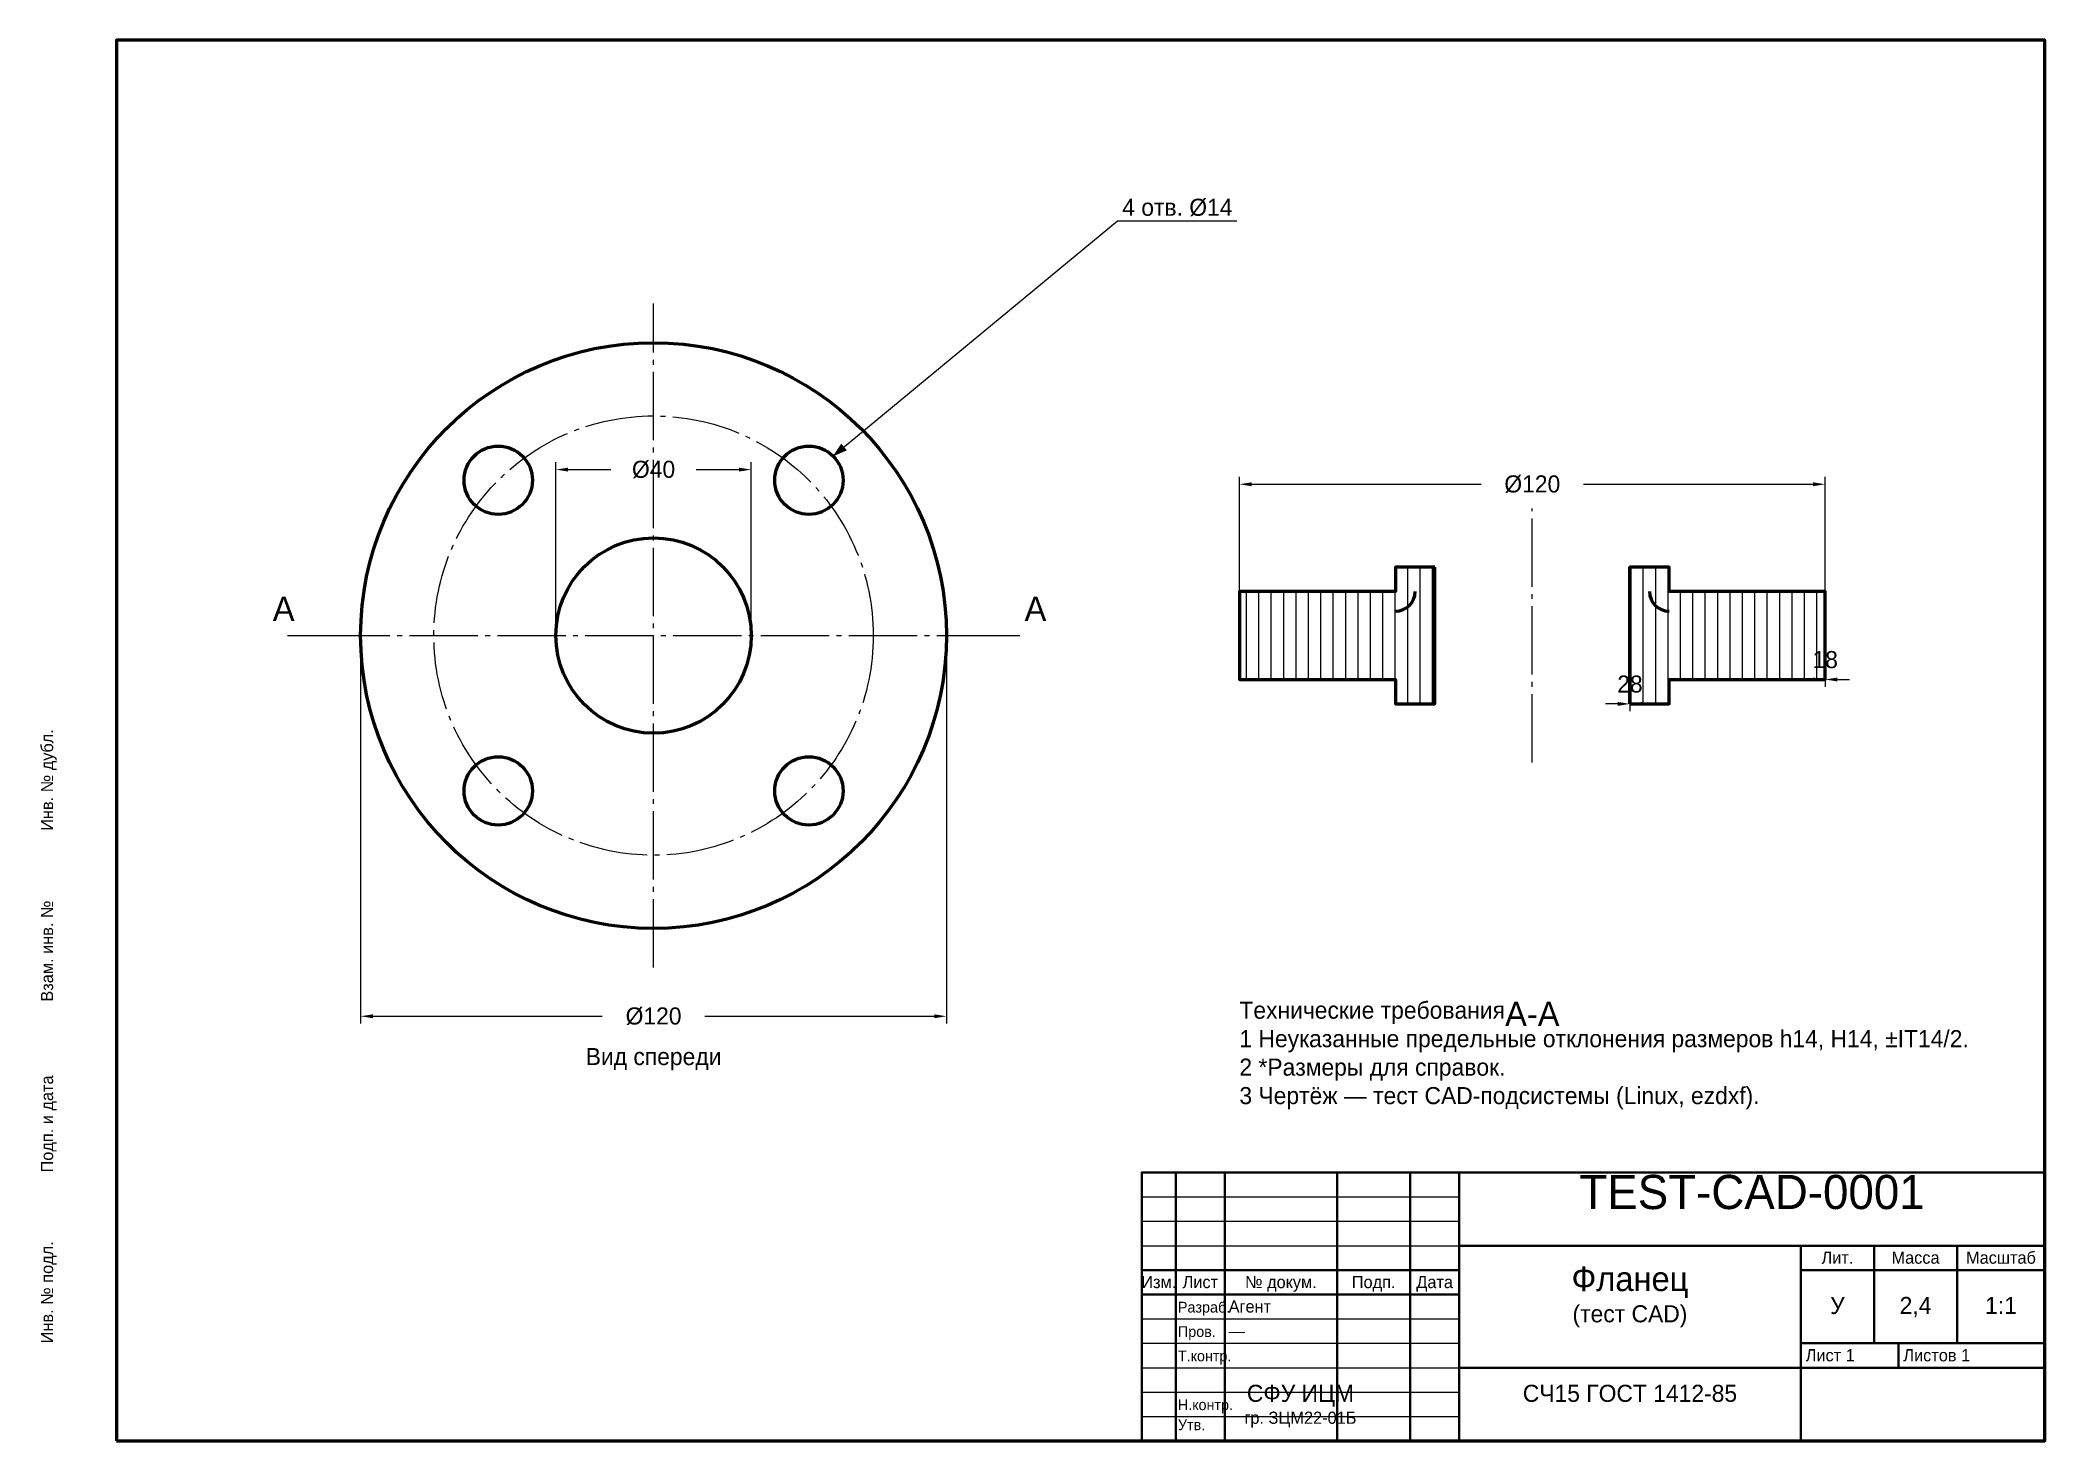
# Model space of a CAD drawing. Header units: millimetres. Extents: x 4 to 415, y 5 to 292.
import ezdxf
from ezdxf.enums import TextEntityAlignment as Align

# ---------------------------------------------------------------- set-up
doc = ezdxf.new("R2010")
doc.units = ezdxf.units.MM
doc.linetypes.add('GOST_AXIS', pattern=[18, 14, -1.5, 1, -1.5])
for name, color, linetype, lineweight in [('Осевая', 7, 'GOST_AXIS', 25), ('Основная', 7, 'CONTINUOUS', 70), ('Размеры', 7, 'CONTINUOUS', 25), ('Текст', 7, 'CONTINUOUS', 25), ('Тонкая', 7, 'CONTINUOUS', 25), ('Штамп', 7, 'CONTINUOUS', 50), ('Штриховка', 7, 'CONTINUOUS', 25)]:
    doc.layers.add(name, color=color, linetype=linetype, lineweight=lineweight)
doc.styles.add('GOST', font='OpenGostTypeB-Regular.ttf')
doc.dimstyles.new('ESKD', dxfattribs={"dimtxt": 3.5, "dimasz": 2.5, "dimexe": 1.5, "dimexo": 0, "dimgap": 0.8, "dimtad": 1, "dimtxsty": 'GOST', "dimcen": 2.5, "dimazin": 3, "dimtfac": 1, "dimtmove": 0, "dimatfit": 3})

# ---------------------------------------------------------------- blocks, each defined once
blk = doc.blocks.new('_CLOSEDFILLED')
at = {"color": 0, "linetype": 'BYBLOCK'}
blk.add_solid([(-1, 0.16), (0, 0), (-1, -0.16)], dxfattribs=at)
blk = doc.blocks.new('*D1')
for p, q in [((70, 170), (70, 90.5)), ((190, 170), (190, 90.5)), ((72.5, 92), (119.5, 92)), ((140.5, 92), (187.5, 92))]:
    blk.add_line(p, q)
at = {"layer": 'Defpoints'}
for p in [(70, 170), (190, 170), (70, 92)]:
    blk.add_point(p, dxfattribs=at)
at = {"layer": 'Размеры', "xscale": 2.5, "yscale": 2.5, "rotation": 180}
blk.add_blockref('_CLOSEDFILLED', (70, 92), dxfattribs=at)
at = {"layer": 'Размеры', "xscale": 2.5, "yscale": 2.5}
blk.add_blockref('_CLOSEDFILLED', (190, 92), dxfattribs=at)
at = {"layer": 'Размеры', "insert": (130, 92), "char_height": 3.5, "attachment_point": 5, "style": 'GOST'}
blk.add_mtext('%%c120', dxfattribs=at)
blk = doc.blocks.new('*D2')
for p, q in [((110, 170), (110, 205.5)), ((150, 170), (150, 205.5)), ((112.5, 204), (121.25, 204)), ((138.75, 204), (147.5, 204))]:
    blk.add_line(p, q)
at = {"layer": 'Defpoints'}
for p in [(110, 204), (110, 170), (150, 170)]:
    blk.add_point(p, dxfattribs=at)
at = {"layer": 'Размеры', "xscale": 2.5, "yscale": 2.5, "rotation": 180}
blk.add_blockref('_CLOSEDFILLED', (110, 204), dxfattribs=at)
at = {"layer": 'Размеры', "xscale": 2.5, "yscale": 2.5}
blk.add_blockref('_CLOSEDFILLED', (150, 204), dxfattribs=at)
at = {"layer": 'Размеры', "insert": (130, 204), "char_height": 3.5, "attachment_point": 5, "style": 'GOST'}
blk.add_mtext('%%c40', dxfattribs=at)
blk = doc.blocks.new('*D3')
for p, q in [((250, 179), (250, 202.5)), ((370, 179), (370, 202.5)), ((252.5, 201), (299.5, 201)), ((320.5, 201), (367.5, 201))]:
    blk.add_line(p, q)
at = {"layer": 'Defpoints'}
for p in [(250, 201), (250, 179), (370, 179)]:
    blk.add_point(p, dxfattribs=at)
at = {"layer": 'Размеры', "xscale": 2.5, "yscale": 2.5, "rotation": 180}
blk.add_blockref('_CLOSEDFILLED', (250, 201), dxfattribs=at)
at = {"layer": 'Размеры', "xscale": 2.5, "yscale": 2.5}
blk.add_blockref('_CLOSEDFILLED', (370, 201), dxfattribs=at)
at = {"layer": 'Размеры', "insert": (310, 201), "char_height": 3.5, "attachment_point": 5, "style": 'GOST'}
blk.add_mtext('%%c120', dxfattribs=at)

msp = doc.modelspace()

# ---------------------------------------------------------------- hatches: boundary and pattern name
at = {"layer": 'Штриховка'}
h = msp.add_hatch(dxfattribs=at)
h.set_pattern_fill('ANSI31', scale=0.8, angle=45)
h.paths.add_polyline_path([(290, 184), (282, 184), (282, 179), (250, 179), (250, 161), (282, 161), (282, 156), (290, 156)])
h = msp.add_hatch(dxfattribs=at)
h.set_pattern_fill('ANSI31', scale=0.8, angle=45)
h.paths.add_polyline_path([(330, 156), (338, 156), (338, 161), (370, 161), (370, 179), (338, 179), (338, 184), (330, 184)])

# ---------------------------------------------------------------- linework, layer by layer
at = {"layer": 'Осевая'}
for p, q in [((130, 102), (130, 238)), ((310, 144), (310, 196)), ((62, 170), (198, 170))]:
    msp.add_line(p, q, dxfattribs=at)
msp.add_circle((130, 170), 45, dxfattribs=at)
at = {"layer": 'Основная'}
for p, q in [((290, 156), (290, 184)), ((330, 156), (330, 184))]:
    msp.add_line(p, q, dxfattribs=at)
for points in [[(20, 5), (415, 5), (415, 292), (20, 292), (20, 5)], [(290, 184), (282, 184), (282, 179), (250, 179), (250, 161), (282, 161), (282, 156), (290, 156), (290, 184)], [(330, 156), (338, 156), (338, 161), (370, 161), (370, 179), (338, 179), (338, 184), (330, 184), (330, 156)]]:
    msp.add_lwpolyline(points, close=True, dxfattribs=at)
for centre, radius in [((130, 170), 60), ((98.18, 201.82), 7), ((161.82, 201.82), 7), ((130, 170), 20), ((98.18, 138.18), 7), ((161.82, 138.18), 7)]:
    msp.add_circle(centre, radius, dxfattribs=at)
for centre, start, end in [((282, 179), 270, 360), ((338, 179), 180, 270)]:
    msp.add_arc(centre, 4, start, end, dxfattribs=at)
at = {"layer": 'Тонкая'}
for p, q in [((166.72, 206.72), (225, 255)), ((225, 255), (249.5, 255)), ((55, 170), (65, 170)), ((195, 170), (205, 170)), ((230, 55), (295, 55)), ((230, 50), (295, 50)), ((230, 45), (295, 45)), ((230, 30), (295, 30)), ((230, 25), (295, 25)), ((230, 20), (295, 20)), ((230, 15), (295, 15)), ((230, 10), (295, 10))]:
    msp.add_line(p, q, dxfattribs=at)
msp.add_solid([(166.72, 206.72), (169.604, 207.941), (168.456, 209.327)], dxfattribs=at)
at = {"layer": 'Штамп'}
for p, q in [((237, 5), (237, 60)), ((247, 5), (247, 60)), ((270, 5), (270, 60)), ((285, 5), (285, 60)), ((295, 5), (295, 60)), ((295, 45), (415, 45)), ((365, 5), (365, 45)), ((380, 25), (380, 45)), ((397, 25), (397, 45)), ((230, 40), (295, 40)), ((365, 40), (415, 40)), ((230, 35), (295, 35)), ((365, 25), (415, 25)), ((385, 20), (385, 25)), ((295, 20), (415, 20))]:
    msp.add_line(p, q, dxfattribs=at)
msp.add_lwpolyline([(230, 5), (415, 5), (415, 60), (230, 60), (230, 5)], close=True, dxfattribs=at)

# ---------------------------------------------------------------- texts
at = {"layer": 'Текст', "style": 'GOST'}
for s, height, p in [('4 отв. %%c14', 3.5, (226, 256)), ('А', 5, (52, 173)), ('А', 5, (206, 173)), ('Разраб.', 2.2, (237.4, 31.3)), ('Агент', 2.5, (247.8, 31.3)), ('Пров.', 2.2, (237.4, 26.3)), ('—', 2.5, (247.8, 26.3)), ('Т.контр.', 2.2, (237.4, 21.3)), ('Лист 1', 2.5, (366, 21.3)), ('Листов 1', 2.5, (386, 21.3)), ('Н.контр.', 2.2, (237.4, 11.3)), ('Утв.', 2.2, (237.4, 7.2))]:
    msp.add_text(s, height=height, dxfattribs=at).set_placement(p)
for s, p in [('Инв. № дубл.', (7, 130)), ('Взам. инв. №', (7, 95)), ('Подп. и дата', (7, 60)), ('Инв. № подл.', (7, 25))]:
    msp.add_text(s, height=2.5, rotation=90, dxfattribs=at).set_placement(p)
for s, height, p in [('А-А', 5, (310, 90)), ('Вид спереди', 3.5, (130, 82)), ('TEST-CAD-0001', 7, (355, 52.5)), ('Лит.', 2.5, (372.5, 41.3)), ('Масса', 2.5, (388.5, 41.3)), ('Масштаб', 2.5, (406, 41.3)), ('Изм.', 2.5, (233.5, 36.3)), ('Лист', 2.5, (242, 36.3)), ('№ докум.', 2.5, (258.5, 36.3)), ('Подп.', 2.5, (277.5, 36.3)), ('Дата', 2.5, (290, 36.3)), ('Фланец', 5, (330, 35.7)), ('(тест CAD)', 3.5, (330, 29.3)), ('У', 3.5, (372.5, 31)), ('2,4', 3.5, (388.5, 31)), ('1:1', 3.5, (406, 31)), ('СФУ ИЦМ', 3.5, (262.5, 13)), ('СЧ15 ГОСТ 1412-85', 3.5, (330, 13)), ('гр. ЗЦМ22-01Б', 2.5, (262.5, 8.5))]:
    msp.add_text(s, height=height, dxfattribs=at).set_placement(p, align=Align.CENTER)
at = {"layer": 'Текст', "insert": (250, 95), "char_height": 3.5, "width": 150, "attachment_point": 1, "style": 'GOST'}
msp.add_mtext('Технические требования\\P1 Неуказанные предельные отклонения размеров h14, H14, %%pIT14/2.\\P2 *Размеры для справок.\\P3 Чертёж — тест CAD-подсистемы (Linux, ezdxf).', dxfattribs=at)

# ---------------------------------------------------------------- dimensions: what is measured, and where the dimension line sits
at = {"layer": 'Размеры'}
for base, p1, p2, text, picture, middle in [((110, 204), (110, 170), (150, 170), '%%c40', '*D2', (130, 204)), ((250, 201), (250, 179), (370, 179), '%%c120', '*D3', (310, 201)), ((70, 92), (70, 170), (190, 170), '%%c120', '*D1', (130, 92))]:
    dim = msp.add_linear_dim(base=base, p1=p1, p2=p2, text=text, dimstyle='ESKD', override={"dimtxsty": 'GOST'}, dxfattribs=at)
    dim.commit()
    dim.dimension.update_dxf_attribs({"geometry": picture, "text_midpoint": middle})
for base, p1, p2, text in [((330, 156), (330, 156), (330, 184), '28'), ((370, 161), (370, 161), (370, 179), '18')]:
    msp.add_linear_dim(base=base, p1=p1, p2=p2, text=text, dimstyle='ESKD', override={"dimtxsty": 'GOST'}, dxfattribs=at).render()

doc.saveas('drawing.dxf')
